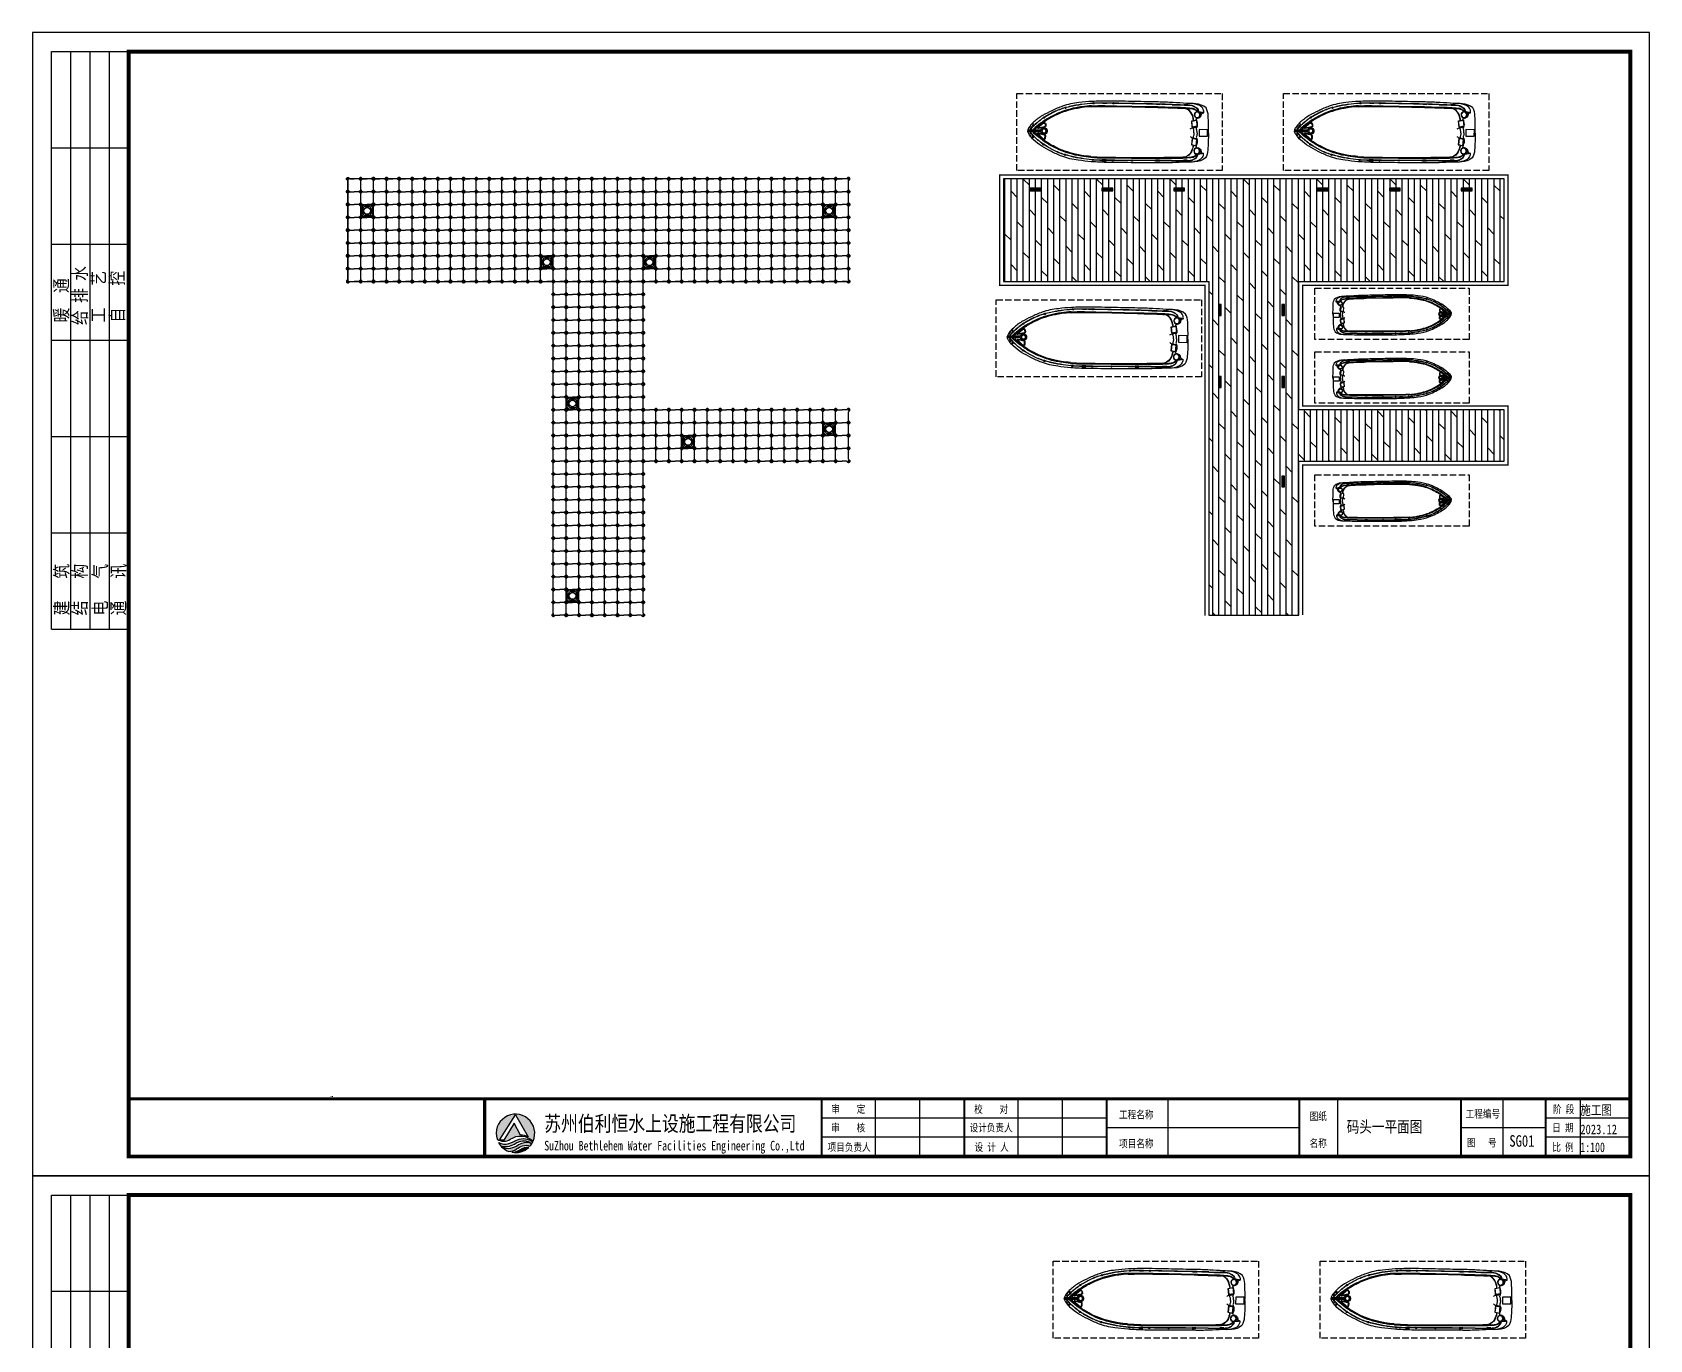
# Model space of a CAD drawing. Extents: x 140753 to 369320, y 91222 to 396627.
# Drawn here: x 244115 to 307115, y 275173 to 326108 of the extents above; entities that cross this region are included whole.
import ezdxf

# ---------------------------------------------------------------- set-up
doc = ezdxf.new("R2010")
doc.units = 0
doc.header["$LTSCALE"] = 1000
doc.linetypes.add('-6_350_HOLE$0$DASH', pattern=[0.35, 0.25, -0.1])
doc.layers.add('00标注文字', color=2, linetype='Continuous', lineweight=15)
for name, color, linetype in [('DIM_SYMB', 3, 'Continuous'), ('furniture', 6, 'Continuous'), ('W-_ANTICOLLISION防撞措施', 121, 'Continuous'), ('W-MOUNTING固定方式', 5, 'Continuous'), ('栏杆', 6, 'Continuous'), ('蓝色浮筒', 150, 'Continuous')]:
    doc.layers.add(name, color=color, linetype=linetype)
doc.styles.add('-宋体', font='', dxfattribs={"width": 0.8})
doc.styles.add('_TCH_DIM', font='SIMPLEX.shx', dxfattribs={"width": 0.7, "bigfont": 'GBCBIG.shx'})
doc.styles.get("Standard").update_dxf_attribs({"font": ''})
doc.styles.add('图框', font='')
doc.styles.add('黑体', font='simhei.ttf', dxfattribs={"width": 0.8})
doc.styles.get('-宋体').set_extended_font_data('SimSun')
doc.styles.get('Standard').set_extended_font_data('SimSun')
doc.styles.get('图框').set_extended_font_data('SimSun')

# ---------------------------------------------------------------- blocks, each defined once
blk = doc.blocks.new('$TITLEBLK$00000187')
h = blk.add_hatch(color=140)
h.dxf.hatch_style = 1
h.paths.add_polyline_path([(-294.3, 4.5, 0.294083), (-290.89, 4.48, -0.363756), (-284.97, 3.96, 1.450144)])
h.paths.add_polyline_path([(-289.53, 10.8), (-286.23, 5.12, 0.101723), (-288.23, 5.58), (-289.84, 8.66), (-292.52, 4.26, -0.081837), (-293.64, 4.38)], flags=16)
h = blk.add_hatch(color=174)
h.paths.add_polyline_path([(-285.05, 3.78, 0.296692), (-289.05, 4.29, -0.04264), (-291.3, 3.4, -0.209747), (-293.92, 3.62, 0.179915), (-291.3, 1.33, 0.169783), (-289.28, 1.97, -0.05744), (-287.69, 2.74, -0.214092), (-285.77, 2.71, 0.064571)])
h.paths.add_polyline_path([(-288.71, 3.03, -0.084014), (-290.89, 2.08, -0.271733), (-292.96, 2.61, 0.071966), (-291.58, 2.64, 0.098278), (-289.75, 3.23, -0.072406), (-288.51, 3.9, -0.088156), (-286.96, 4.07, -0.181988), (-285.56, 3.48, 0.206106)], flags=16)
blk.add_hatch(color=174).paths.add_polyline_path([(-286.08, 2.39, 0.189728), (-288.25, 1.81, -0.126537), (-290.52, 1.1, 0.245013)])
for p, q in [((-196, 0), (-196, 15)), ((-184.5, 0), (-184.5, 15)), ((-159, 0), (-159, 15)), ((-147.5, 0), (-147.5, 15)), ((-120, 0), (-120, 15)), ((-76, 0), (-76, 15)), ((-33, 0), (-33, 15)), ((-13, 0), (-13, 15)), ((0, 0), (0, 15)), ((-136, 10), (-210, 10)), ((0, 10), (-22, 10)), ((-136, 5), (-210, 5)), ((-136, 7.5), (-86, 7.5)), ((-44, 7.5), (-22, 7.5)), ((0, 5), (-22, 5))]:
    blk.add_line(p, q)
for points, const_width in [([(-297.54, 0), (-297.54, 15), (0, 15)], 0.8), ([(-210, 0), (-210, 15)], 0.5), ([(-173, 0), (-173, 15)], 0.5), ([(-136, 0), (-136, 15)], 0.5), ([(-86, 0), (-86, 15)], 0.5), ([(-44, 0), (-44, 15)], 0.5), ([(-22, 0), (-22, 15)], 0.5)]:
    blk.add_lwpolyline(points, dxfattribs=dict(const_width=const_width))
for points in [[(-294.3, 4.5, 0.294083), (-290.89, 4.48, -0.363756), (-284.97, 3.96, 1.450144)], [(-293.64, 4.38), (-289.53, 10.8), (-286.23, 5.12, 0.101723), (-288.23, 5.58), (-289.84, 8.66), (-292.52, 4.26, -0.081837)]]:
    blk.add_lwpolyline(points, format="xyb", close=True)
for points in [[(-293.92, 3.62, 0.209747), (-291.3, 3.4, 0.04264), (-289.05, 4.29, -0.296692), (-285.05, 3.78)], [(-292.96, 2.61, 0.071966), (-291.58, 2.64, 0.098278), (-289.75, 3.23, -0.072406), (-288.51, 3.9, -0.088156), (-286.96, 4.07, -0.181988), (-285.56, 3.48, 0.206106), (-288.71, 3.03, -0.084014), (-290.89, 2.08, -0.271733), (-292.96, 2.61)], [(-291.3, 1.33, 0.169783), (-289.28, 1.97, -0.05744), (-287.69, 2.74, -0.214092), (-285.77, 2.71, -0.214092)], [(-290.52, 1.1, 0.126537), (-288.25, 1.81, -0.189728), (-286.08, 2.39, -0.189728)]]:
    blk.add_lwpolyline(points, format="xyb")
for start, end in [(208.4706, 249.2676), (258.5751, 313.6432), (318.8384, 333.6165)]:
    blk.add_arc((-289.53, 6), 5, start, end)
at = {"style": '图框'}
for s, height, width, p in [('审    定', 2, 0.8, (-207.53, 11.34)), ('校    对', 2, 0.8, (-170.43, 11.27)), ('阶 段', 2, 0.8, (-20.12, 11.27)), ('苏州伯利恒水上设施工程有限公司', 4, 0.8, (-282.06, 6.56)), ('审    核', 2, 0.8, (-207.55, 6.48)), ('设计负责人', 2, 0.8, (-171.62, 6.48)), ('工程名称', 2, 0.8, (-132.8, 9.86)), ('图纸', 2, 0.8, (-83.31, 9.46)), ('工程编号', 2, 0.8, (-42.79, 10.08)), ('日 期', 2, 0.8, (-20.31, 6.48)), ('SuZhou Bethlehem Water Facilities Engineering Co.,Ltd ', 2.5, 0.75, (-282.06, 1.57)), ('项目名称', 2, 0.8, (-132.8, 2.36)), ('名称', 2, 0.8, (-83.31, 2.46)), ('图   号', 2, 0.8, (-42.46, 2.6)), ('项目负责人', 2, 0.8, (-208.49, 1.42)), ('设 计 人', 2, 0.8, (-170.33, 1.42)), ('比 例', 2, 0.8, (-20.27, 1.42))]:
    blk.add_text(s, height=height, dxfattribs=dict(at, width=width)).set_placement(p)
for tag, p in [('审定人', (-193.68, 10.95)), ('校对', (-155.51, 10.92)), ('审核人', (-193.68, 6.03)), ('设计负责人', (-158.64, 6.23)), ('项目负责人', (-195.69, 1.11)), ('设计人', (-156.48, 1.18))]:
    blk.add_attdef(tag, p, '', height=3)
for tag, p, height, style, width in [('工程名称', (-115.66, 9.53), 3, '-宋体', 0.8), ('阶段', (-12.96, 10.81), 2.5, '黑体', 0.8), ('图名', (-73.67, 6.22), 3, '-宋体', 0.8), ('日期', (-12.96, 5.8), 2.5, '黑体', 0.8), ('项目名称', (-115.65, 1.97), 3, '-宋体', 0.8), ('图号', (-31.44, 2.55), 3, '_TCH_DIM', 0.7), ('比例', (-12.96, 1.14), 2.5, '黑体', 0.8)]:
    blk.add_attdef(tag, p, '', height=height, dxfattribs=dict(style=style, width=width))
blk = doc.blocks.new('$TITLEBLK$00000095')
for p, q in [((-150, 20), (-150, 0)), ((-150, 20), (0, 20)), ((-125, 20), (-125, 0)), ((-100, 20), (-100, 0)), ((-75, 20), (-75, 0)), ((-75, 20), (-75, 0)), ((-50, 20), (-50, 0)), ((-25, 20), (-25, 0)), ((0, 20), (0, 0)), ((-150, 15), (-75, 15)), ((-75, 15), (0, 15)), ((-150, 10), (-75, 10)), ((-75, 10), (0, 10)), ((-150, 5), (-75, 5)), ((-75, 5), (0, 5))]:
    blk.add_line(p, q)
at = {"width": 0.8}
for s, p in [('建   筑', (-146.45, 15.65)), ('暖  通', (-70.35, 15.73)), ('结   构', (-146.45, 10.91)), ('给 排 水', (-71.03, 10.9)), ('电   气', (-146.45, 5.65)), ('工   艺', (-70.35, 6.13)), ('通   讯', (-146.45, 0.88)), ('自   控', (-70.35, 1.24))]:
    blk.add_text(s, height=3.509, dxfattribs=at).set_placement(p)
blk = doc.blocks.new('rgthtyjyuk')
blk.add_lwpolyline([(0, 0), (420, 0), (420, 297), (0, 297)], close=True)
at = {"const_width": 1}
blk.add_lwpolyline([(25, 5), (415, 5), (415, 292), (25, 292)], close=True, dxfattribs=at)
at = {"const_width": 0.8}
blk.add_lwpolyline([(415, 20), (25, 20)], dxfattribs=at)
at = {"rotation": 90}
blk.add_blockref('$TITLEBLK$00000095', (25, 292), dxfattribs=at)
blk = doc.blocks.new('浮筒')
at = {"layer": '蓝色浮筒'}
blk.add_line((441, 238), (441, 238), dxfattribs=at)
for points in [[(0, 417, 0.198912), (-9, 438), (-49, 479, -0.414214), (-49, 521), (-21, 549, -0.414214), (21, 549), (62, 509, 0.198912), (83, 500), (250, 500)], [(0, 83, -0.198912), (-9, 62), (-49, 21, 0.414214), (-49, -21), (-21, -49, 0.414214), (21, -49), (62, -9, -0.198912), (83, 0), (250, 0)], [(500, 417, -0.198912), (509, 438), (549, 479, 0.414214), (549, 521), (521, 549, 0.414214), (479, 549), (438, 509, -0.198912), (417, 500), (250, 500)], [(500, 83, 0.198912), (509, 62), (549, 21, -0.414214), (549, -21), (521, -49, -0.414214), (479, -49), (438, -9, 0.198912), (417, 0), (250, 0)]]:
    blk.add_lwpolyline(points, format="xyb", dxfattribs=at)
for points in [[(0, 417), (0, 83)], [(500, 417), (500, 83)]]:
    blk.add_lwpolyline(points, dxfattribs=at)
for centre, radius, start, end in [((-25, 500), 5, 84.26083, 275.73917), ((-25, 0), 5, 84.26083, 275.73917), ((0, 500), 25, 101.47834, 168.52166), ((0, 500), 25, 191.47834, 258.52166), ((0, 0), 25, 101.47834, 168.52166), ((0, 525), 5, 354.26083, 185.73917), ((0, 475), 5, 174.26083, 5.73917), ((0, 25), 5, 354.26083, 185.73917), ((0, 500), 25, 11.47834, 78.52166), ((0, 500), 25, 281.47834, 348.52166), ((0, 0), 25, 11.47834, 78.52166), ((25, 500), 5, 264.26083, 95.73917), ((25, 0), 5, 264.26083, 95.73917), ((475, 500), 5, 84.26083, 275.73917), ((475, 0), 5, 84.26083, 275.73917), ((500, 500), 25, 101.47834, 168.52166), ((500, 500), 25, 191.47834, 258.52166), ((500, 0), 25, 101.47834, 168.52166), ((500, 525), 5, 354.26083, 185.73917), ((500, 475), 5, 174.26083, 5.73917), ((500, 25), 5, 354.26083, 185.73917), ((500, 500), 25, 11.47834, 78.52166), ((500, 500), 25, 281.47834, 348.52166), ((500, 0), 25, 11.47834, 78.52166), ((525, 500), 5, 264.26083, 95.73917), ((525, 0), 5, 264.26083, 95.73917), ((0, 0), 25, 191.47834, 258.52166), ((0, -25), 5, 174.26083, 5.73917), ((0, 0), 25, 281.47834, 348.52166), ((500, 0), 25, 191.47834, 258.52166), ((500, -25), 5, 174.26083, 5.73917), ((500, 0), 25, 281.47834, 348.52166)]:
    blk.add_arc(centre, radius, start, end, dxfattribs=at)
blk = doc.blocks.new('*U154')
at = {"layer": '蓝色浮筒', "rotation": 180.0000000383531}
blk.add_blockref('浮筒', (250, 250), dxfattribs=at)
blk = doc.blocks.new('*U155')
at = {"layer": 'W-_ANTICOLLISION防撞措施', "color": 0, "linetype": 'ByBlock', "lineweight": -2, "transparency": 16777216}
for p in [(0, 0), (500, 0), (1000, 0), (1500, 0), (2000, 0), (2500, 0), (3000, 0), (3500, 0), (4000, 0), (4500, 0), (5000, 0), (5500, 0), (6000, 0), (6500, 0), (7000, 0), (7500, 0), (8000, 0), (8500, 0), (9000, 0), (9500, 0), (10000, 0), (10500, 0), (11000, 0), (11500, 0), (12000, 0), (12500, 0), (13000, 0), (13500, 0), (14000, 0), (14500, 0), (15000, 0), (15500, 0), (16000, 0), (16500, 0), (17000, 0), (17500, 0), (18000, 0), (18500, 0), (19000, 0), (0, -500), (500, -500), (1000, -500), (1500, -500), (2000, -500), (2500, -500), (3000, -500), (3500, -500), (4000, -500), (4500, -500), (5000, -500), (5500, -500), (6000, -500), (6500, -500), (7000, -500), (7500, -500), (8000, -500), (8500, -500), (9000, -500), (9500, -500), (10000, -500), (10500, -500), (11000, -500), (11500, -500), (12000, -500), (12500, -500), (13000, -500), (13500, -500), (14000, -500), (14500, -500), (15000, -500), (15500, -500), (16000, -500), (16500, -500), (17000, -500), (17500, -500), (18000, -500), (18500, -500), (19000, -500), (0, -1000), (0, -1500), (500, -1000), (500, -1500), (1000, -1000), (1000, -1500), (1500, -1000), (1500, -1500), (2000, -1000), (2000, -1500), (2500, -1000), (2500, -1500), (3000, -1000), (3000, -1500), (3500, -1000), (3500, -1500), (4000, -1000), (4000, -1500), (4500, -1000), (4500, -1500), (5000, -1000), (5000, -1500), (5500, -1000), (5500, -1500), (6000, -1000), (6000, -1500), (6500, -1000), (6500, -1500), (7000, -1000), (7000, -1500), (7500, -1000), (7500, -1500), (8000, -1000), (8000, -1500), (8500, -1000), (8500, -1500), (9000, -1000), (9000, -1500), (9500, -1000), (9500, -1500), (10000, -1000), (10000, -1500), (10500, -1000), (10500, -1500), (11000, -1000), (11000, -1500), (11500, -1000), (11500, -1500), (12000, -1000), (12000, -1500), (12500, -1000), (12500, -1500), (13000, -1000), (13000, -1500), (13500, -1000), (13500, -1500), (14000, -1000), (14000, -1500), (14500, -1000), (14500, -1500), (15000, -1000), (15000, -1500), (15500, -1000), (15500, -1500), (16000, -1000), (16000, -1500), (16500, -1000), (16500, -1500), (17000, -1000), (17000, -1500), (17500, -1000), (17500, -1500), (18000, -1000), (18000, -1500), (18500, -1000), (18500, -1500), (19000, -1000), (19000, -1500), (0, -2000), (500, -2000), (1000, -2000), (1500, -2000), (2000, -2000), (2500, -2000), (3000, -2000), (3500, -2000), (4000, -2000), (4500, -2000), (5000, -2000), (5500, -2000), (6000, -2000), (6500, -2000), (7000, -2000), (7500, -2000), (8000, -2000), (8500, -2000), (9000, -2000), (9500, -2000), (10000, -2000), (10500, -2000), (11000, -2000), (11500, -2000), (12000, -2000), (12500, -2000), (13000, -2000), (13500, -2000), (14000, -2000), (14500, -2000), (15000, -2000), (15500, -2000), (16000, -2000), (16500, -2000), (17000, -2000), (17500, -2000), (18000, -2000), (18500, -2000), (19000, -2000), (0, -2500), (500, -2500), (1000, -2500), (1500, -2500), (2000, -2500), (2500, -2500), (3000, -2500), (3500, -2500), (4000, -2500), (4500, -2500), (5000, -2500), (5500, -2500), (6000, -2500), (6500, -2500), (7000, -2500), (7500, -2500), (8000, -2500), (8500, -2500), (9000, -2500), (9500, -2500), (10000, -2500), (10500, -2500), (11000, -2500), (11500, -2500), (12000, -2500), (12500, -2500), (13000, -2500), (13500, -2500), (14000, -2500), (14500, -2500), (15000, -2500), (15500, -2500), (16000, -2500), (16500, -2500), (17000, -2500), (17500, -2500), (18000, -2500), (18500, -2500), (19000, -2500), (0, -3000), (500, -3000), (1000, -3000), (1500, -3000), (2000, -3000), (2500, -3000), (3000, -3000), (3500, -3000), (4000, -3000), (4500, -3000), (5000, -3000), (5500, -3000), (6000, -3000), (6500, -3000), (7000, -3000), (7500, -3000), (8000, -3000), (8500, -3000), (9000, -3000), (9500, -3000), (10000, -3000), (10500, -3000), (11000, -3000), (11500, -3000), (12000, -3000), (12500, -3000), (13000, -3000), (13500, -3000), (14000, -3000), (14500, -3000), (15000, -3000), (15500, -3000), (16000, -3000), (16500, -3000), (17000, -3000), (17500, -3000), (18000, -3000), (18500, -3000), (19000, -3000), (0, -3500), (500, -3500), (1000, -3500), (1500, -3500), (2000, -3500), (2500, -3500), (3000, -3500), (3500, -3500), (4000, -3500), (4500, -3500), (5000, -3500), (5500, -3500), (6000, -3500), (6500, -3500), (7000, -3500), (7500, -3500), (8000, -3500), (8500, -3500), (9000, -3500), (9500, -3500), (10000, -3500), (10500, -3500), (11000, -3500), (11500, -3500), (12000, -3500), (12500, -3500), (13000, -3500), (13500, -3500), (14000, -3500), (14500, -3500), (15000, -3500), (15500, -3500), (16000, -3500), (16500, -3500), (17000, -3500), (17500, -3500), (18000, -3500), (18500, -3500), (19000, -3500)]:
    blk.add_blockref('*U154', p, dxfattribs=at)
blk = doc.blocks.new('*U156')
at = {"layer": '蓝色浮筒', "rotation": 180.0000000383531}
blk.add_blockref('浮筒', (250, 250), dxfattribs=at)
blk = doc.blocks.new('*U157')
at = {"layer": 'W-_ANTICOLLISION防撞措施', "color": 0, "linetype": 'ByBlock', "lineweight": -2, "transparency": 16777216}
for p in [(0, 0), (500, 0), (1000, 0), (1500, 0), (2000, 0), (2500, 0), (3000, 0), (0, -500), (500, -500), (1000, -500), (1500, -500), (2000, -500), (2500, -500), (3000, -500), (0, -1000), (0, -1500), (500, -1000), (500, -1500), (1000, -1000), (1000, -1500), (1500, -1000), (1500, -1500), (2000, -1000), (2000, -1500), (2500, -1000), (2500, -1500), (3000, -1000), (3000, -1500), (0, -2000), (500, -2000), (1000, -2000), (1500, -2000), (2000, -2000), (2500, -2000), (3000, -2000), (0, -2500), (500, -2500), (1000, -2500), (1500, -2500), (2000, -2500), (2500, -2500), (3000, -2500), (0, -3000), (500, -3000), (1000, -3000), (1500, -3000), (2000, -3000), (2500, -3000), (3000, -3000), (0, -3500), (0, -4000), (500, -3500), (500, -4000), (1000, -3500), (1000, -4000), (1500, -3500), (1500, -4000), (2000, -3500), (2000, -4000), (2500, -3500), (2500, -4000), (3000, -3500), (3000, -4000), (0, -4500), (500, -4500), (1000, -4500), (1500, -4500), (2000, -4500), (2500, -4500), (3000, -4500), (0, -5000), (500, -5000), (1000, -5000), (1500, -5000), (2000, -5000), (2500, -5000), (3000, -5000), (0, -5500), (500, -5500), (1000, -5500), (1500, -5500), (2000, -5500), (2500, -5500), (3000, -5500), (0, -6000), (0, -6500), (500, -6000), (500, -6500), (1000, -6000), (1000, -6500), (1500, -6000), (1500, -6500), (2000, -6000), (2000, -6500), (2500, -6000), (2500, -6500), (3000, -6000), (3000, -6500), (0, -7000), (500, -7000), (1000, -7000), (1500, -7000), (2000, -7000), (2500, -7000), (3000, -7000), (0, -7500), (500, -7500), (1000, -7500), (1500, -7500), (2000, -7500), (2500, -7500), (3000, -7500), (0, -8000), (500, -8000), (1000, -8000), (1500, -8000), (2000, -8000), (2500, -8000), (3000, -8000), (0, -8500), (0, -9000), (500, -8500), (500, -9000), (1000, -8500), (1000, -9000), (1500, -8500), (1500, -9000), (2000, -8500), (2000, -9000), (2500, -8500), (2500, -9000), (3000, -8500), (3000, -9000), (0, -9500), (500, -9500), (1000, -9500), (1500, -9500), (2000, -9500), (2500, -9500), (3000, -9500), (0, -10000), (500, -10000), (1000, -10000), (1500, -10000), (2000, -10000), (2500, -10000), (3000, -10000), (0, -10500), (0, -11000), (500, -10500), (500, -11000), (1000, -10500), (1000, -11000), (1500, -10500), (1500, -11000), (2000, -10500), (2000, -11000), (2500, -10500), (2500, -11000), (3000, -10500), (3000, -11000), (0, -11500), (500, -11500), (1000, -11500), (1500, -11500), (2000, -11500), (2500, -11500), (3000, -11500), (0, -12000), (500, -12000), (1000, -12000), (1500, -12000), (2000, -12000), (2500, -12000), (3000, -12000), (0, -12500), (500, -12500), (1000, -12500), (1500, -12500), (2000, -12500), (2500, -12500), (3000, -12500)]:
    blk.add_blockref('*U156', p, dxfattribs=at)
blk = doc.blocks.new('*U158')
at = {"layer": '蓝色浮筒', "rotation": 180.0000000383531}
blk.add_blockref('浮筒', (250, 250), dxfattribs=at)
blk = doc.blocks.new('*U159')
at = {"layer": 'W-_ANTICOLLISION防撞措施', "color": 0, "linetype": 'ByBlock', "lineweight": -2, "transparency": 16777216}
for p in [(0, 0), (500, 0), (1000, 0), (1500, 0), (2000, 0), (2500, 0), (3000, 0), (3500, 0), (4000, 0), (4500, 0), (5000, 0), (5500, 0), (6000, 0), (6500, 0), (7000, 0), (7500, 0), (0, -500), (500, -500), (1000, -500), (1500, -500), (2000, -500), (2500, -500), (3000, -500), (3500, -500), (4000, -500), (4500, -500), (5000, -500), (5500, -500), (6000, -500), (6500, -500), (7000, -500), (7500, -500), (0, -1000), (0, -1500), (500, -1000), (500, -1500), (1000, -1000), (1000, -1500), (1500, -1000), (1500, -1500), (2000, -1000), (2000, -1500), (2500, -1000), (2500, -1500), (3000, -1000), (3000, -1500), (3500, -1000), (3500, -1500), (4000, -1000), (4000, -1500), (4500, -1000), (4500, -1500), (5000, -1000), (5000, -1500), (5500, -1000), (5500, -1500), (6000, -1000), (6000, -1500), (6500, -1000), (6500, -1500), (7000, -1000), (7000, -1500), (7500, -1000), (7500, -1500)]:
    blk.add_blockref('*U158', p, dxfattribs=at)
blk = doc.blocks.new('*U85')
at = {"color": 8, "linetype": 'Continuous', "lineweight": 15}
for p, q in [((-1, 2), (-2, 1)), ((0, 1), (0, -1)), ((-1, -2), (-2, -1))]:
    blk.add_line(p, q, dxfattribs=at)
at = {"color": 7, "linetype": 'Continuous', "lineweight": 15}
for p, q in [((16, 1), (0, 1)), ((0, 0), (19, 0)), ((16, 1), (16, 0)), ((19, -1), (19, 0)), ((0, -1), (19, -1))]:
    blk.add_line(p, q, dxfattribs=at)
for centre, radius, start, end in [((-3, 0), 2.9, 41.31782, 318.68218), ((-3, 0), 1.45, 41.31782, 318.68218), ((0, 3), 2.82, 221.31782, 270), ((0, -3), 2.82, 90, 138.68218), ((0, 3), 1.37, 221.31782, 270), ((0, -3), 1.37, 90, 138.68218)]:
    blk.add_arc(centre, radius, start, end, dxfattribs=at)
blk = doc.blocks.new('*U87')
blk.add_lwpolyline([(-12, 0), (-12, 2.5), (12, 2.5), (12, 0)], close=True)
blk = doc.blocks.new('无头销轴_B型_D12X150')
at = {"color": 0}
for p, q in [((-72, 6), (-72, -6)), ((72, 6), (72, -6))]:
    blk.add_line(p, q, dxfattribs=at)
blk.add_lwpolyline([(-75, 4), (-75, -4), (-72, -6), (72, -6), (75, -4), (75, 4), (72, 6), (-72, 6)], close=True, dxfattribs=at)
for centre in [(-70, 0), (70, 0)]:
    blk.add_circle(centre, 1.6, dxfattribs=at)
blk = doc.blocks.new('sdf')
at = {"layer": 'W-MOUNTING固定方式', "color": 0}
for p, q in [((43285, -2497), (43283, -2500)), ((43378, -2500), (43283, -2500)), ((43283, -2574), (43283, -2500)), ((43285, -2497), (43376, -2497)), ((43376, -2497), (43378, -2500)), ((43378, -2500), (43378, -2574)), ((43108, -2622), (43108, -2815)), ((43109, -2673), (43112, -2671)), ((43109, -2764), (43109, -2673)), ((43109, -2764), (43112, -2766)), ((43112, -2671), (43112, -2766)), ((43112, -2671), (43186, -2671)), ((43186, -2766), (43112, -2766)), ((43186, -2766), (43186, -2671)), ((43186, -2671), (43189, -2673)), ((43186, -2766), (43189, -2764)), ((43189, -2673), (43189, -2764)), ((43283, -2574), (43378, -2574)), ((43283, -2574), (43285, -2577)), ((43283, -2863), (43285, -2860)), ((43378, -2863), (43283, -2863)), ((43283, -2937), (43283, -2863)), ((43283, -2937), (43378, -2937)), ((43285, -2940), (43283, -2937)), ((43376, -2577), (43285, -2577)), ((43285, -2860), (43376, -2860)), ((43375, -2940), (43285, -2940)), ((43375, -2940), (43378, -2937)), ((43378, -2574), (43376, -2577)), ((43378, -2863), (43376, -2860)), ((43378, -2863), (43378, -2937)), ((43475, -2671), (43472, -2673)), ((43472, -2764), (43472, -2673)), ((43475, -2766), (43472, -2764)), ((43475, -2671), (43475, -2766)), ((43475, -2671), (43549, -2671)), ((43549, -2766), (43475, -2766)), ((43549, -2766), (43549, -2671)), ((43552, -2674), (43549, -2671)), ((43552, -2764), (43549, -2766)), ((43552, -2674), (43552, -2764))]:
    blk.add_line(p, q, dxfattribs=at)
at = {"layer": 'W-MOUNTING固定方式', "color": 6}
for points in [[(43123, -2568), (43052, -2497, -0.414214), (43052, -2441), (43052, -2441, -0.414214), (43109, -2441), (43179, -2511)], [(43538, -2568), (43609, -2497, 0.414214), (43609, -2441), (43609, -2441, 0.414214), (43552, -2441), (43482, -2511)], [(43123, -2870), (43052, -2941, 0.414214), (43052, -2997), (43052, -2997, 0.414214), (43109, -2997), (43179, -2927)], [(43538, -2870), (43609, -2941, -0.414214), (43609, -2997), (43609, -2997, -0.414214), (43552, -2997), (43482, -2927)]]:
    blk.add_lwpolyline(points, format="xyb", dxfattribs=at)
at = {"layer": 'W-MOUNTING固定方式'}
for points in [[(43194, -2941), (43467, -2941), (43553, -2856), (43553, -2582), (43467, -2496), (43194, -2496), (43108, -2582), (43108, -2856)], [(43219, -2881), (43442, -2881), (43493, -2831), (43493, -2607), (43442, -2556), (43219, -2556), (43168, -2607), (43168, -2831)]]:
    blk.add_lwpolyline(points, close=True, dxfattribs=at)
at = {"layer": 'W-MOUNTING固定方式', "color": 0}
for points in [[(43272, -2496), (43272, -2537), (43272, -2557), (43281, -2557), (43281, -2537), (43281, -2496)], [(43380, -2496), (43380, -2537), (43380, -2557), (43389, -2557), (43389, -2537), (43389, -2496)], [(43108, -2669), (43149, -2669), (43169, -2669), (43169, -2660), (43149, -2660), (43108, -2660)], [(43108, -2777), (43149, -2777), (43169, -2777), (43169, -2768), (43149, -2768), (43108, -2768)], [(43281, -2941), (43281, -2900), (43281, -2880), (43272, -2880), (43272, -2900), (43272, -2941)], [(43389, -2941), (43389, -2900), (43389, -2880), (43380, -2880), (43380, -2900), (43380, -2941)], [(43553, -2660), (43512, -2660), (43492, -2660), (43492, -2669), (43512, -2669), (43553, -2669)], [(43553, -2768), (43512, -2768), (43492, -2768), (43492, -2777), (43512, -2777), (43553, -2777)]]:
    blk.add_lwpolyline(points, dxfattribs=at)
at = {"layer": 'W-MOUNTING固定方式', "color": 5}
for centre in [(43080, -2469), (43580, -2469), (43080, -2969), (43580, -2969)]:
    blk.add_circle(centre, 7, dxfattribs=at)
at = {"layer": 'W-MOUNTING固定方式'}
for radius in [136, 130]:
    blk.add_circle((43330, -2719), radius, dxfattribs=at)
at = {"layer": 'W-MOUNTING固定方式', "color": 0, "xscale": -1}
for name, p, rotation in [('*U85', (43143, -2649), 180), ('*U85', (43261, -2906), 270), ('*U87', (43272, -2900), 90), ('*U87', (43389, -2537), 270.0000000000001), ('*U85', (43400, -2531), 90.00000000000007), ('*U87', (43512, -2777), 180)]:
    blk.add_blockref(name, p, dxfattribs=dict(at, rotation=rotation))
for name, p in [('*U87', (43149, -2660)), ('*U85', (43518, -2788))]:
    blk.add_blockref(name, p, dxfattribs=at)
at = {"layer": 'W-MOUNTING固定方式', "color": 0}
for name, p, rotation in [('*U87', (43149, -2777), 180), ('无头销轴_B型_D12X150', (43149, -2719), 90), ('无头销轴_B型_D12X150', (43330, -2900), 180), ('*U85', (43261, -2531), 270.0000000000001), ('*U87', (43272, -2537), 90.00000000000004), ('*U87', (43389, -2900), 270), ('*U85', (43400, -2906), 90.00000000000001), ('*U85', (43518, -2649), 180), ('无头销轴_B型_D12X150', (43512, -2719), 270)]:
    blk.add_blockref(name, p, dxfattribs=dict(at, rotation=rotation))
for name, p in [('*U85', (43143, -2788)), ('无头销轴_B型_D12X150', (43330, -2537)), ('*U87', (43512, -2660))]:
    blk.add_blockref(name, p, dxfattribs=at)
blk = doc.blocks.new('游艇码头系船柱')
at = {"layer": 'DIM_SYMB'}
for p, q in [((0.04, 0.1), (0.045, 0.1)), ((0.04, 0.05), (0.045, 0.05)), ((0.045, 0.1), (0.045, 0.05)), ((0.045, 0.095), (0.096, 0.095)), ((0.045, 0.055), (0.096, 0.055)), ((0.15, 0.11), (0.19, 0.11)), ((0.15, 0.04), (0.19, 0.04)), ((0.43, 0.095), (0.18, 0.095)), ((0.43, 0.055), (0.18, 0.055)), ((0.46, 0.11), (0.42, 0.11)), ((0.46, 0.04), (0.42, 0.04)), ((0.565, 0.095), (0.514, 0.095)), ((0.565, 0.055), (0.514, 0.055)), ((0.57, 0.1), (0.565, 0.1)), ((0.565, 0.1), (0.565, 0.05)), ((0.57, 0.05), (0.565, 0.05))]:
    blk.add_line(p, q, dxfattribs=at)
blk.add_lwpolyline([(0, 0.15), (0.61, 0.15), (0.61, 0), (0, 0)], close=True, dxfattribs=at)
for centre, radius in [((0.13, 0.075), 0.04), ((0.13, 0.075), 0.035), ((0.48, 0.075), 0.04), ((0.48, 0.075), 0.035)]:
    blk.add_circle(centre, radius, dxfattribs=at)
for centre, radius, start, end in [((0.046, 0.075), 0.0256, 102.68038, 257.31962), ((0.151, 0.075), 0.035, 325.1501, 34.8499), ((0.19, 0.075), 0.035, 34.8499, 90), ((0.19, 0.075), 0.035, 270, 325.1501), ((0.42, 0.075), 0.035, 90, 145.1501), ((0.42, 0.075), 0.035, 214.8499, 270), ((0.459, 0.075), 0.035, 145.1501, 214.8499), ((0.564, 0.075), 0.0256, 282.68038, 77.31962)]:
    blk.add_arc(centre, radius, start, end, dxfattribs=at)
blk = doc.blocks.new('*U174')
at = {"layer": '00标注文字', "xscale": -693.1336901761795, "yscale": 693.1336901761795, "zscale": 693.1336901761795}
blk.add_blockref('游艇码头系船柱', (211, -52), dxfattribs=at)
blk = doc.blocks.new('*U175')
at = {"layer": '栏杆', "color": 0, "linetype": 'ByBlock', "lineweight": -2, "transparency": 16777216}
for p in [(0, 0), (2800, 0)]:
    blk.add_blockref('*U174', p, dxfattribs=at)
blk = doc.blocks.new('*U178')
at = {"layer": '00标注文字', "xscale": -693.1336901761795, "yscale": 693.1336901761795, "zscale": 693.1336901761795}
blk.add_blockref('游艇码头系船柱', (211, -52), dxfattribs=at)
blk = doc.blocks.new('*U179')
at = {"layer": '栏杆', "color": 0, "linetype": 'ByBlock', "lineweight": -2, "transparency": 16777216}
for p in [(0, 0), (2800, 0)]:
    blk.add_blockref('*U178', p, dxfattribs=at)
blk = doc.blocks.new('A$C8620f102')
for p, q in [((1.27, 1.92), (1.26, 1.91)), ((3.83, 1.92), (3.84, 1.91))]:
    blk.add_line(p, q)
for points in [[(2.55, 1.34, -0.01736), (1.42, 1.37, -0.12634), (0.89, 1.52, -0.172899), (0.62, 2.21, -0.013884), (0.6, 2.82, -0.008973), (0.56, 3.7, -0.01509), (0.53, 4.7, 0.002245), (0.52, 6.24, -0.003342), (0.51, 7.96, -0.016984), (0.55, 9.1, -0.024546), (0.64, 9.96, -0.067942), (0.89, 11.05, -0.033948), (1.2, 11.75, -0.022001), (1.53, 12.38, -0.042872), (1.96, 12.94, -0.059514), (2.26, 13.21, -0.046364), (2.43, 13.31, -0.104882), (2.55, 13.34, -0.104882)], [(0.68, 3.76, 0.006425), (0.67, 4.7, 0.002217), (0.66, 6.24, -0.003368), (0.65, 7.97, -0.024633), (0.67, 9.06, -0.015037), (0.76, 9.77, -0.025439), (0.82, 10.17, -0.013843), (1.02, 10.98, -0.040266), (1.32, 11.7, -0.016729), (1.69, 12.33, -0.029739), (2.17, 12.91, 0.01525), (2.42, 13.15, -0.132389), (2.48, 13.18, -0.028442), (2.5, 13.19, -0.028442)], [(0.7, 3.76, 0.006424), (0.68, 4.7, 0.002217), (0.67, 6.24, -0.003368), (0.66, 7.97, -0.024633), (0.68, 9.06, -0.015038), (0.77, 9.77, -0.025461), (0.84, 10.17, -0.013839), (1.03, 10.98, -0.040238), (1.33, 11.7, -0.016715), (1.7, 12.33, -0.029693), (2.18, 12.9, 0.015234), (2.43, 13.14, -0.134036), (2.48, 13.17, -0.024879), (2.5, 13.17, -0.024879)], [(0.84, 9.12, -0.031596), (0.91, 9.75, -0.004928), (0.98, 10.17, -0.02844), (1.18, 10.88, -0.042875), (1.47, 11.56, -0.035347), (1.84, 12.21, -0.024093), (2.25, 12.76, -0.079837), (2.5, 13.02)], [(0.86, 9.12, -0.031592), (0.92, 9.75, -0.004926), (1, 10.17, -0.028436), (1.19, 10.88, -0.042895), (1.49, 11.55, -0.035363), (1.85, 12.2, -0.024111), (2.26, 12.75, -0.077658), (2.5, 13.01, -0.077658)], [(0.87, 9.12, -0.031588), (0.93, 9.75, -0.004924), (1.01, 10.16, -0.028433), (1.21, 10.87, -0.042917), (1.5, 11.55, -0.035379), (1.86, 12.19, -0.02413), (2.27, 12.74, -0.075408), (2.5, 12.99, -0.075408)], [(2.55, 1.34, 0.01736), (3.68, 1.37, 0.12634), (4.21, 1.52, 0.172899), (4.48, 2.21, 0.013884), (4.5, 2.82, 0.008973), (4.55, 3.7, 0.01509), (4.57, 4.7, -0.002245), (4.58, 6.24, 0.003342), (4.59, 7.96, 0.016984), (4.55, 9.1, 0.024546), (4.46, 9.96, 0.067942), (4.21, 11.05, 0.033948), (3.9, 11.75, 0.022001), (3.57, 12.38, 0.042872), (3.15, 12.94, 0.059514), (2.84, 13.21, 0.046364), (2.67, 13.31, 0.104882), (2.55, 13.34, 0.104882)], [(4.42, 3.76, -0.006425), (4.43, 4.7, -0.002217), (4.44, 6.24, 0.003368), (4.45, 7.97, 0.024633), (4.43, 9.06, 0.015037), (4.34, 9.77, 0.025439), (4.28, 10.17, 0.013843), (4.08, 10.98, 0.040266), (3.78, 11.7, 0.016729), (3.41, 12.33, 0.029739), (2.93, 12.91, -0.01525), (2.68, 13.15, 0.132389), (2.62, 13.18, 0.028442), (2.6, 13.19, 0.028442)], [(4.41, 3.76, -0.006424), (4.42, 4.7, -0.002217), (4.43, 6.24, 0.003368), (4.44, 7.97, 0.024633), (4.42, 9.06, 0.015038), (4.33, 9.77, 0.025461), (4.26, 10.17, 0.013839), (4.07, 10.98, 0.040238), (3.77, 11.7, 0.016715), (3.4, 12.33, 0.029693), (2.93, 12.9, -0.015234), (2.67, 13.14, 0.134036), (2.62, 13.17, 0.024879), (2.6, 13.17, 0.024879)], [(4.26, 9.12, 0.031596), (4.19, 9.75, 0.004928), (4.12, 10.17, 0.02844), (3.92, 10.88, 0.042875), (3.63, 11.56, 0.035347), (3.26, 12.21, 0.024093), (2.85, 12.76, 0.079837), (2.6, 13.02)], [(4.25, 9.12, 0.031592), (4.18, 9.75, 0.004926), (4.1, 10.17, 0.028436), (3.91, 10.88, 0.042895), (3.61, 11.55, 0.035363), (3.25, 12.2, 0.024111), (2.84, 12.75, 0.077658), (2.6, 13.01, 0.077658)], [(4.23, 9.12, 0.031588), (4.17, 9.75, 0.004924), (4.09, 10.16, 0.028433), (3.89, 10.87, 0.042917), (3.6, 11.55, 0.035379), (3.24, 12.19, 0.02413), (2.83, 12.74, 0.075408), (2.6, 12.99, 0.075408)], [(0.9, 9.12, -0.031581), (0.96, 9.74, -0.00492), (1.04, 10.16, -0.028426), (1.23, 10.86, -0.042959), (1.52, 11.54, -0.035411), (1.89, 12.17, -0.028829), (2.23, 12.64, -0.092336), (2.5, 12.86, -0.080328)], [(2.09, 12.15), (2.2, 12.14, 0.382221), (2.31, 12.21), (2.39, 12.63, 0.786544), (2.33, 12.68), (2.01, 12.34, 0.616464), (2.09, 12.15, 3.844907)], [(4.2, 9.12, 0.031581), (4.14, 9.74, 0.00492), (4.06, 10.16, 0.028426), (3.87, 10.86, 0.042959), (3.58, 11.54, 0.035411), (3.22, 12.17, 0.028829), (2.87, 12.64, 0.092336), (2.6, 12.86, 0.080328)], [(3.01, 12.15), (2.9, 12.14, -0.382221), (2.79, 12.21), (2.71, 12.63, -0.786544), (2.77, 12.68), (3.09, 12.34, -0.616464), (3.01, 12.15, -3.844907)], [(0.84, 9.12), (0.82, 8.71), (0.81, 8.24), (0.82, 7.47), (0.82, 6.42), (0.84, 4.72, -0.002601), (0.86, 3.81, 0.004411), (0.87, 3.02, 0.013009), (0.91, 2.49, 0.113396), (1.01, 2.2, 0.146005), (1.15, 2.08, 1.595219)], [(0.86, 9.12), (0.84, 8.71), (0.83, 8.24), (0.83, 7.47), (0.83, 6.42), (0.85, 4.72, -0.002601), (0.87, 3.81, 0.004411), (0.89, 3.02, 0.013003), (0.92, 2.49, 0.113337), (1.02, 2.21, 0.144821), (1.16, 2.09, 0.138987)], [(0.87, 9.12), (0.85, 8.71), (0.84, 8.24), (0.84, 7.47), (0.84, 6.42), (0.86, 4.72, -0.002601), (0.88, 3.81, 0.00441), (0.9, 3.02, 0.012997), (0.94, 2.49, 0.113276), (1.03, 2.21, 0.142458), (1.16, 2.11, 0.142458)], [(0.9, 9.12), (0.88, 8.71), (0.87, 8.24), (0.87, 7.47), (0.87, 6.42), (0.89, 4.73, -0.002601), (0.91, 3.81, 0.00441), (0.93, 3.03, 0.002867), (0.93, 2.91, 0.002867)], [(4.23, 9.12), (4.25, 8.71), (4.26, 8.24), (4.26, 7.47), (4.26, 6.42), (4.24, 4.72, 0.002601), (4.22, 3.81, -0.00441), (4.2, 3.02, -0.012997), (4.16, 2.49, -0.113276), (4.07, 2.21, -0.142458), (3.94, 2.11, -0.142458)], [(4.26, 9.12), (4.28, 8.71), (4.29, 8.24), (4.28, 7.47), (4.28, 6.42), (4.26, 4.72, 0.002601), (4.24, 3.81, -0.004411), (4.23, 3.02, -0.013009), (4.19, 2.49, -0.113396), (4.09, 2.2, -0.146005), (3.95, 2.08, -1.595219)], [(4.25, 9.12), (4.27, 8.71), (4.27, 8.24), (4.27, 7.47), (4.27, 6.42), (4.25, 4.72, 0.002601), (4.23, 3.81, -0.004411), (4.21, 3.02, -0.013003), (4.18, 2.49, -0.113337), (4.08, 2.21, -0.144821), (3.95, 2.09, -0.138987)], [(4.2, 9.12), (4.22, 8.71), (4.23, 8.24), (4.23, 7.47), (4.23, 6.42), (4.21, 4.73, 0.002601), (4.19, 3.81, -0.00441), (4.17, 3.03, -0.002867), (4.17, 2.91, -0.002867)], [(0.68, 3.76, -0.002942), (0.69, 3.07, 0.002013), (0.7, 2.63, 0.130442), (0.78, 2.32, 0.261246), (1.14, 2.01, 0.209197)], [(0.7, 3.76, -0.002941), (0.71, 3.07, 0.002014), (0.71, 2.63, 0.130992), (0.79, 2.33, 0.261832), (1.15, 2.02, 0.261832)], [(1.73, 2.34, -0.043334), (1.41, 2.42, -0.18333), (1, 2.74, -0.123985), (0.91, 3.11, 0.015377), (0.89, 3.39)], [(3.37, 2.34, 0.043334), (3.69, 2.42, 0.18333), (4.1, 2.74, 0.123985), (4.19, 3.11, -0.015377), (4.21, 3.39)], [(4.42, 3.76, 0.002942), (4.41, 3.07, -0.002013), (4.4, 2.63, -0.130442), (4.32, 2.32, -0.261246), (3.96, 2.01, -0.209197)], [(4.41, 3.76, 0.002941), (4.4, 3.07, -0.002014), (4.39, 2.63, -0.130992), (4.31, 2.33, -0.261832), (3.96, 2.02, -0.261832)], [(1.21, 1.67, -0.164393), (0.99, 1.7, -0.188684), (0.74, 1.94, -0.10758), (0.6, 2.55)], [(1.73, 2.32, -0.043195), (1.41, 2.4, -0.183415), (0.99, 2.73, -0.094511), (0.9, 3.02)], [(3.37, 2.32, 0.043195), (3.69, 2.4, 0.183415), (4.11, 2.73, 0.094511), (4.2, 3.02)], [(3.9, 1.67, 0.164393), (4.11, 1.7, 0.188684), (4.36, 1.94, 0.10758), (4.5, 2.55)]]:
    blk.add_lwpolyline(points, format="xyb")
for points in [[(2.5, 12.46), (2.5, 13.3)], [(2.5, 13.3), (2.5, 12.45)], [(2.6, 13.3), (2.6, 12.45)], [(2.6, 12.46), (2.6, 13.3)], [(0.64, 8.37), (0.62, 8.37), (0.62, 8.1), (0.65, 8.1)], [(0.66, 8.1), (0.68, 8.1), (0.68, 8.37), (0.66, 8.37)], [(4.44, 8.1), (4.42, 8.1), (4.42, 8.37), (4.44, 8.37)], [(4.46, 8.37), (4.48, 8.37), (4.48, 8.1), (4.46, 8.1)], [(0.67, 4.82), (0.65, 4.82), (0.65, 4.57), (0.67, 4.57)], [(0.69, 4.57), (0.7, 4.57), (0.7, 4.82), (0.68, 4.82)], [(4.42, 4.57), (4.4, 4.57), (4.4, 4.82), (4.42, 4.82)], [(4.43, 4.82), (4.45, 4.82), (4.45, 4.57), (4.43, 4.57)], [(0.69, 2.98), (0.67, 2.98), (0.67, 2.72), (0.7, 2.72)], [(0.71, 2.72), (0.72, 2.72), (0.72, 2.98), (0.71, 2.98)], [(4.39, 2.72), (4.38, 2.72), (4.38, 2.98), (4.39, 2.98)], [(4.41, 2.98), (4.43, 2.98), (4.43, 2.72), (4.4, 2.72)]]:
    blk.add_lwpolyline(points)
for points in [[(2.09, 12.19), (2.21, 12.18, 0.383069), (2.27, 12.22), (2.36, 12.64, 0.853636), (2.35, 12.65), (2.04, 12.32, 0.613527)], [(3.01, 12.19), (2.89, 12.18, -0.383069), (2.83, 12.22), (2.74, 12.64, -0.853636), (2.75, 12.65), (3.06, 12.32, -0.613527)]]:
    blk.add_lwpolyline(points, format="xyb", close=True)
for points in [[(2.12, 2.1), (2.18, 2.42), (1.76, 2.46), (1.69, 2.14)], [(2.11, 2.11), (2.17, 2.4), (1.77, 2.45), (1.7, 2.15)], [(2.98, 2.1), (2.92, 2.42), (3.34, 2.46), (3.41, 2.14)], [(2.99, 2.11), (2.93, 2.4), (3.33, 2.45), (3.4, 2.15)], [(2.33, 1.4), (2.33, 1.96), (2.77, 1.96), (2.77, 1.4)]]:
    blk.add_lwpolyline(points, close=True)
for centre, radius in [((2.15, 12.99), 0.0564), ((2.31, 13.15), 0.0628), ((2.79, 13.15), 0.0628), ((2.95, 12.99), 0.0564), ((2.54, 12.26), 0.139), ((2.56, 12.26), 0.139), ((1.35, 2.1), 0.196), ((1.35, 2.1), 0.182), ((3.75, 2.1), 0.196), ((3.75, 2.1), 0.182)]:
    blk.add_circle(centre, radius)
for centre, radius, start, end in [((2.55, 13.23), 0.0821, 53.9074, 126.0926), ((2.55, 13.23), 0.0821, 53.9074, 126.0926), ((1.66, 12.28), 0.0427, 70.2304, 225.3725), ((1.66, 12.28), 0.0427, 244.0102, 51.5927), ((2.54, 12.26), 0.204, 99.884, 72.3335), ((2.56, 12.26), 0.204, 107.6665, 80.116), ((3.44, 12.28), 0.0427, 128.4073, 295.9898), ((3.44, 12.28), 0.0427, 314.6275, 109.7696), ((0.99, 10.85), 0.0427, 81.6158, 249.7115), ((0.99, 10.85), 0.0427, 268.3466, 62.9808), ((4.11, 10.85), 0.0427, 117.0192, 271.6534), ((4.11, 10.85), 0.0427, 290.2885, 98.3842), ((0.67, 8.99), 0.0427, 91.3196, 261.7261), ((0.67, 8.99), 0.0427, 280.385, 72.6607), ((4.43, 8.99), 0.0427, 107.3393, 259.615), ((4.43, 8.99), 0.0427, 278.2739, 88.6804), ((0.65, 7.67), 0.0427, 95.0301, 265.1292), ((0.65, 7.67), 0.0427, 283.7894, 76.3699), ((4.45, 7.67), 0.0427, 103.6301, 256.2106), ((4.45, 7.67), 0.0427, 274.8708, 84.9699), ((4.44, 6.39), 0.0427, 101.222, 257.4711), ((4.44, 6.39), 0.0427, 276.0953, 82.5978), ((1.77, 1.95), 0.633, 165.9957, 206.3313), ((1.82, 1.84), 0.633, 172.1254, 195.3579), ((1.35, 2.1), 0.238, 225.7726, 10.6742), ((1.35, 2.1), 0.21, 243.7243, 10.6742), ((3.75, 2.1), 0.238, 169.3258, 314.2274), ((3.75, 2.1), 0.21, 169.3258, 296.2757), ((3.33, 1.95), 0.633, 333.6687, 14.0043), ((3.29, 1.84), 0.633, 344.6421, 7.8746)]:
    blk.add_arc(centre, radius, start, end)
for points in [[(2.29, 2.55), (2.24, 2.46), (2.2, 2.33), (2.16, 2.1)], [(2.79, 2.55), (2.86, 2.46), (2.9, 2.33), (2.94, 2.1)], [(1.53, 1.94), (1.47, 1.87), (1.33, 1.81), (1.25, 1.78), (1.21, 1.73), (1.21, 1.67)], [(2.55, 2.09), (2.43, 2.1), (2.36, 2.11), (2.26, 2.14), (2.18, 2.1), (1.99, 2.07), (1.8, 2.1), (1.7, 2.14), (1.64, 2.15), (1.55, 2.13)], [(2.55, 2.09), (2.67, 2.1), (2.74, 2.11), (2.84, 2.14), (2.93, 2.1), (3.11, 2.07), (3.3, 2.1), (3.4, 2.14), (3.46, 2.15), (3.55, 2.13)], [(3.57, 1.94), (3.63, 1.87), (3.77, 1.81), (3.85, 1.78), (3.89, 1.73), (3.9, 1.67)]]:
    blk.add_spline(points, degree=3)
for points in [[(2.55, 2.3), (2.51, 2.3), (2.45, 2.3), (2.35, 2.32), (2.27, 2.36), (2.22, 2.33), (2.2, 2.32)], [(2.55, 2.3), (2.59, 2.3), (2.65, 2.3), (2.75, 2.32), (2.83, 2.36), (2.88, 2.33), (2.9, 2.32)]]:
    blk.add_open_spline(points, degree=3, knots=[0, 0, 0, 0, 0.00840925, 0.01405459, 0.02148076, 0.02583256, 0.02583256, 0.02583256, 0.02583256])

msp = doc.modelspace()

# ---------------------------------------------------------------- hatches: boundary and pattern name
at = {"layer": '栏杆', "true_color": 0xcd6928, "transparency": 33554687}
h = msp.add_hatch(dxfattribs=at)
h.set_pattern_fill('DOLMIT', color=32, scale=300, angle=90)
h.set_pattern_definition([(90, (-82087.9, -9169.52), (-238.12262, 1e-14), []), (135, (-82087.9, -9169.5), (-476.2449, -476.2449), [336.7564, -673.512])])
h.paths.add_polyline_path([(281943.2, 320399.3), (281943.2, 316399.3), (289943.2, 316399.3), (289943.2, 303399.3), (293443.2, 303399.3), (293443.2, 309399.3), (301443.2, 309399.3), (301443.2, 311399.3), (293443.2, 311399.3), (293443.2, 316399.3), (301443.2, 316399.3), (301443.2, 320399.3)])

# ---------------------------------------------------------------- linework, layer by layer
at = {"linetype": '-6_350_HOLE$0$DASH'}
for points in [[(290459.6, 323719.7), (290459.6, 320719.7), (282459.6, 320719.7), (282459.6, 323719.7)], [(300853.1, 323719.7), (300853.1, 320719.7), (292853.1, 320719.7), (292853.1, 323719.7)], [(289662.6, 315691.8), (289662.6, 312691.8), (281662.6, 312691.8), (281662.6, 315691.8)], [(300078.3, 316136.3), (300078.3, 314136.3), (294078.3, 314136.3), (294078.3, 316136.3)], [(300078.3, 313655.7), (300078.3, 311655.7), (294078.3, 311655.7), (294078.3, 313655.7)], [(300078.3, 308872.4), (300078.3, 306872.4), (294078.3, 306872.4), (294078.3, 308872.4)], [(291884.3, 278231.3), (291884.3, 275231.3), (283884.3, 275231.3), (283884.3, 278231.3)], [(302277.8, 278231.3), (302277.8, 275231.3), (294277.8, 275231.3), (294277.8, 278231.3)]]:
    msp.add_lwpolyline(points, close=True, dxfattribs=at)
for points in [[(256407, 316399.3), (275907, 316399.3), (275907, 320399.3), (256407, 320399.3)], [(281943.2, 320399.3), (281943.2, 316399.3), (289943.2, 316399.3), (289943.2, 303399.3), (293443.2, 303399.3), (293443.2, 309399.3), (301443.2, 309399.3), (301443.2, 311399.3), (293443.2, 311399.3), (293443.2, 316399.3), (301443.2, 316399.3), (301443.2, 320399.3)]]:
    msp.add_lwpolyline(points, close=True)
at = {"color": 4, "const_width": 50}
msp.add_lwpolyline([(293593.2, 303402.8), (293593.2, 303402.8), (293593.2, 309249.3), (301593.2, 309249.3), (301593.2, 311549.3), (293593.2, 311549.3), (293593.2, 316249.3), (301593.2, 316249.3), (301593.2, 320549.3), (281793.2, 320549.3), (281793.2, 316249.3), (289793.2, 316249.3), (289793.2, 303384.5), (289793.2, 303384.5)], dxfattribs=at)
at = {"color": 1}
msp.add_solid([(255823.3, 284664.8, 26.5), (255823.3, 284626.4, 26.5), (255707.9, 284645.6, 26.5)], dxfattribs=at)

# ---------------------------------------------------------------- block references
at = {"xscale": 150, "yscale": 150, "zscale": 150}
for p in [(244114.9, 281558.2), (244114.9, 237008.2)]:
    msp.add_blockref('rgthtyjyuk', p, dxfattribs=at)
for p in [(213826.6, 321868.2), (231826.6, 321868.2), (220826.6, 319868.2), (224826.6, 319868.2), (221826.6, 314368.2), (231826.6, 313368.2), (226326.6, 312868.2), (221826.6, 306868.2)]:
    msp.add_blockref('sdf', p)
ref = msp.add_blockref('$TITLEBLK$00000187', (306364.9, 282308.2), dxfattribs=dict(xscale=150, yscale=150, zscale=150))
ref.add_attrib('图名', '码头一平面图', (295314.9, 283241.9), dxfattribs={"color": 3, "height": 450, "style": '-宋体', "width": 0.8})
ref.add_attrib('图号', 'SG01', (301649.4, 282690.2), dxfattribs={"color": 3, "height": 450, "style": '黑体', "width": 0.8})
ref.add_attrib('日期', '2023.12', (304414.9, 283178.7), dxfattribs={"color": 3, "height": 375, "style": '黑体', "width": 0.8})
ref.add_attrib('阶段', '施工图', (304414.9, 283929.9), dxfattribs={"color": 3, "height": 375, "style": '黑体', "width": 0.8})
ref.add_attrib('比例', '1:100', (304414.9, 282479.9), dxfattribs={"color": 3, "height": 375, "style": '黑体', "width": 0.75})
at = {"layer": '00标注文字', "xscale": -693.1336901761795, "yscale": 693.1336901761795, "zscale": 693.1336901761795}
for p in [(283397.4, 319939.3), (286197.4, 319939.3), (288997.4, 319939.3), (294597.4, 319939.3), (297397.4, 319939.3), (300197.4, 319939.3)]:
    msp.add_blockref('游艇码头系船柱', p, dxfattribs=at)
at = {"layer": '00标注文字', "xscale": -693.1336901761795, "yscale": 693.1336901761795, "zscale": 693.1336901761795, "rotation": 270}
msp.add_blockref('游艇码头系船柱', (292780.9, 308394.9), dxfattribs=at)
at = {"layer": 'furniture'}
for p, xscale, yscale, zscale, rotation in [((290732.1, 323671.6), -586.7257927787625, 586.7257927787624, 586.7257927787624, 89.28554899144594), ((301125.5, 323671.6), -586.7257927787625, 586.7257927787624, 586.7257927787624, 89.28554899144594), ((294254.6, 316053.8), 384.011721329858, 384.011721329858, 384.011721329858, 270.714451008554), ((289935, 315643.8), -586.7257927787625, 586.7257927787624, 586.7257927787624, 89.28554899144594), ((294254.6, 313573.2), 384.0117213298579, 384.0117213298579, 384.0117213298579, 270.714451008554), ((294254.6, 308789.9), 384.0117213298579, 384.0117213298579, 384.0117213298579, 270.714451008554), ((292156.8, 278183.3), -586.7257927787625, 586.7257927787624, 586.7257927787624, 89.28554899144594), ((302550.2, 278183.3), -586.7257927787625, 586.7257927787624, 586.7257927787624, 89.28554899144594)]:
    msp.add_blockref('A$C8620f102', p, dxfattribs=dict(at, xscale=xscale, yscale=yscale, zscale=zscale, rotation=rotation))
at = {"layer": 'W-_ANTICOLLISION防撞措施'}
for name, p in [('*U155', (256657, 320149.3)), ('*U157', (264657, 316149.3)), ('*U159', (268157, 311149.3))]:
    msp.add_blockref(name, p, dxfattribs=at)
at = {"layer": '栏杆', "rotation": 270}
for name, p in [('*U179', (290371.5, 315286.9)), ('*U175', (292832.9, 315286.9))]:
    msp.add_blockref(name, p, dxfattribs=at)

doc.saveas('drawing.dxf')
